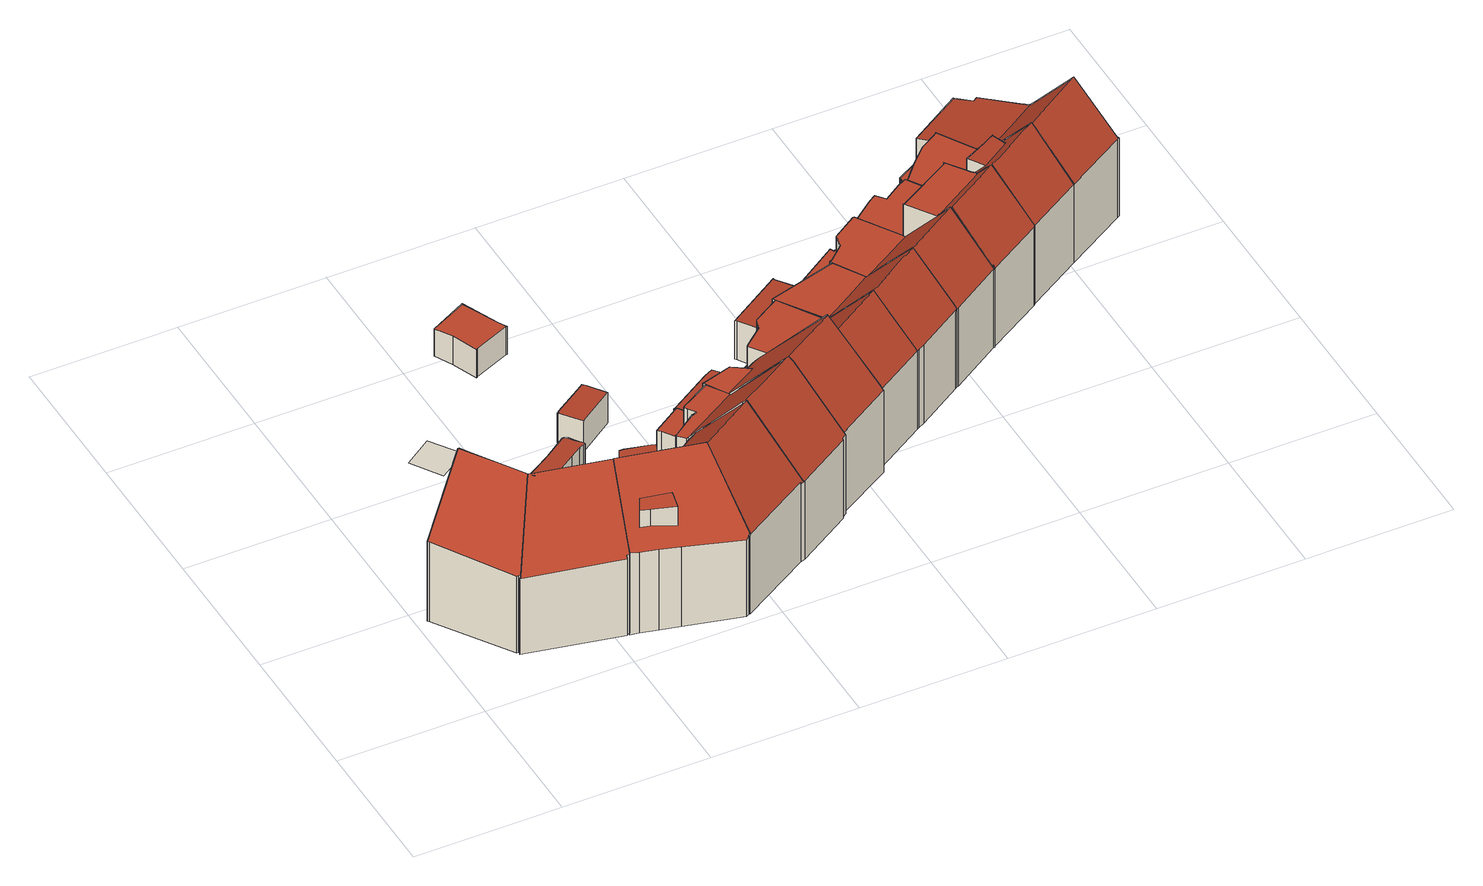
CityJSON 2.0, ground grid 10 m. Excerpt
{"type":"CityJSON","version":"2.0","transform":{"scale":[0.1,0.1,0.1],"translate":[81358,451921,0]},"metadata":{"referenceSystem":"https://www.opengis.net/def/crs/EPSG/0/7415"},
"CityObjects":{
"building1":{"type":"Building","attributes":{"dak_type":"slanted","data_area":67.43,"data_coverage":0.898,"geconstateerd":false,"gid":19392870,"h_dak_50p":8.93,"h_dak_70p":9.57,"h_dak_max":10.97,"h_dak_min":6.26,"h_maaiveld":0.258,"kas_warenhuis":false,"lod11_replace":false,"ondergronds_type":"above ground","oorspronkelijkbouwjaar":1929,"pw_actueel":"yes","pw_bron":"ahn3","reconstructie_methode":"tudelft3d-geoflow","reconstruction_skipped":false,"rmse_lod12":1.53,"rmse_lod13":1.44,"rmse_lod22":0.158,"rn":1,"status":"Pand in gebruik","t_run":135.83,"val3dity_codes_lod12":"[]","val3dity_codes_lod13":"[]","val3dity_codes_lod22":"[]"},"children":["building1-1"]},
"building1-1":{"type":"BuildingPart","parents":["building1"],"geometry":[{"type":"Solid","lod":"2.2","boundaries":[[[[0,1,2,3,4,5,6,7,8,9,10,11,12,13,14,15,16,17,18,19,20,21,22,23]],[[24,14,13,25]],[[26,6,5,27]],[[28,1,0,29]],[[30,2,1,28]],[[31,18,17,32,33]],[[32,17,16,34]],[[29,0,23,35]],[[34,16,15,36]],[[37,3,2,30,38]],[[33,32,39,40]],[[38,30,41]],[[27,5,4,42]],[[43,21,20,44]],[[45,22,21,43]],[[46,47,41]],[[48,9,8,49]],[[25,13,12,50]],[[40,39,51,52]],[[49,8,7,53]],[[53,7,6,26]],[[35,23,22,45]],[[52,51,47,46]],[[44,20,19,54]],[[54,19,18,31]],[[55,10,9,48]],[[42,4,3,37]],[[56,11,10,55]],[[50,12,11,56]],[[36,15,14,24]],[[41,57,58,53,26,27,42,37,38]],[[46,41,30,28,29,35,45,43]],[[43,44,54,31,33,40,52,46]],[[50,56,55,48,49,53,58,57,41,47,51,39,32,34,36,24,25]]]],"semantics":{"surfaces":[{"type":"GroundSurface"},{"type":"WallSurface","on_footprint_edge":true},{"type":"WallSurface","on_footprint_edge":false},{"type":"RoofSurface"}],"values":[[0,1,1,1,1,1,1,1,1,1,2,2,1,1,1,2,1,1,2,1,1,1,2,1,1,1,1,1,1,1,3,3,3,3]]}}]},
"building2":{"type":"Building","attributes":{"dak_type":"no points","data_area":0,"data_coverage":0,"geconstateerd":false,"gid":7563396,"h_maaiveld":0.412,"kas_warenhuis":false,"lod11_replace":false,"ondergronds_type":"above ground","oorspronkelijkbouwjaar":2010,"pw_actueel":"yes","pw_bron":"ahn3","reconstructie_methode":"tudelft3d-geoflow","reconstruction_skipped":true,"rn":1,"status":"Pand in gebruik","t_run":27.99},"geometry":[{"type":"MultiSurface","lod":"0","boundaries":[[[59,60,61,62]]]}]},
"building3":{"type":"Building","attributes":{"dak_type":"slanted","data_area":7.57,"data_coverage":0.853,"geconstateerd":false,"gid":8234837,"h_dak_50p":2.71,"h_dak_70p":2.74,"h_dak_max":4.76,"h_dak_min":2.64,"h_maaiveld":0.348,"kas_warenhuis":false,"lod11_replace":false,"ondergronds_type":"above ground","oorspronkelijkbouwjaar":1929,"pw_actueel":"yes","pw_bron":"ahn3","reconstructie_methode":"tudelft3d-geoflow","reconstruction_skipped":false,"rmse_lod12":0.523,"rmse_lod13":0.523,"rmse_lod22":0.532,"rn":1,"status":"Pand in gebruik","t_run":54.12,"val3dity_codes_lod12":"[]","val3dity_codes_lod13":"[]","val3dity_codes_lod22":"[]"},"children":["building3-1"]},
"building3-1":{"type":"BuildingPart","parents":["building3"],"geometry":[{"type":"Solid","lod":"2.2","boundaries":[[[[63,64,65,66,67,68,69,70,71,72,73,74,75,76,77,78]],[[79,78,77,80]],[[81,63,78,79]],[[82,64,63,81]],[[83,65,64,82]],[[84,76,75,85]],[[86,68,67,87]],[[85,75,74,88]],[[89,71,70,90]],[[91,72,71,89]],[[92,69,68,86]],[[90,70,69,92]],[[80,77,76,84]],[[87,67,66,93]],[[94,73,72,91]],[[93,66,65,83]],[[88,74,73,94]],[[88,94,91,89,90,92,86,87,93,83,82,81,79,80,84,85]]]],"semantics":{"surfaces":[{"type":"GroundSurface"},{"type":"WallSurface","on_footprint_edge":true},{"type":"RoofSurface"}],"values":[[0,1,1,1,1,1,1,1,1,1,1,1,1,1,1,1,1,2]]}}]},
"building4":{"type":"Building","attributes":{"dak_type":"slanted","data_area":70.1,"data_coverage":0.894,"geconstateerd":false,"gid":6162287,"h_dak_50p":8.9,"h_dak_70p":9.47,"h_dak_max":11.35,"h_dak_min":3.29,"h_maaiveld":0.193,"kas_warenhuis":false,"lod11_replace":false,"ondergronds_type":"above ground","oorspronkelijkbouwjaar":1929,"pw_actueel":"yes","pw_bron":"ahn3","reconstructie_methode":"tudelft3d-geoflow","reconstruction_skipped":false,"rmse_lod12":1.65,"rmse_lod13":1.43,"rmse_lod22":0.113,"rn":1,"status":"Pand in gebruik","t_run":174.39,"val3dity_codes_lod12":"[]","val3dity_codes_lod13":"[]","val3dity_codes_lod22":"[]"},"children":["building4-1"]},
"building4-1":{"type":"BuildingPart","parents":["building4"],"geometry":[{"type":"Solid","lod":"2.2","boundaries":[[[[95,96,97,98,99,100,101,102,103,104,105,106,107,108,109,110,111,112,113,114,115,116,117,118,119,120,121,122,123,124,125,126,127]],[[128,120,119,129]],[[130,124,123,43]],[[131,125,124,130]],[[132,109,108,133]],[[134,113,112,135]],[[136,113,134]],[[137,111,110,138]],[[139,126,125,131]],[[140,127,126,139]],[[141,142,143]],[[144,104,103,145]],[[146,147,148,149]],[[150,96,95,151]],[[43,123,122,152]],[[152,122,121,153]],[[153,121,120,128]],[[142,141,154,155]],[[151,95,127,140]],[[156,101,100,157]],[[158,145,103,102,159]],[[160,105,104,144]],[[161,106,105,160]],[[138,110,109,132]],[[135,112,111,137]],[[162,163,164,165]],[[159,102,101,156]],[[166,167,168,169]],[[170,161,167,166]],[[171,107,106,161,170]],[[133,108,107,171]],[[172,173,174,175]],[[175,174,176,177]],[[178,97,96,150]],[[179,180,173,172]],[[157,100,99,181]],[[182,183,184,185]],[[169,168,183,182]],[[186,187,188]],[[155,154,187,186]],[[189,118,117,190]],[[129,119,118,189]],[[191,116,115,192]],[[190,117,116,191]],[[192,115,114,147,146]],[[147,114,113,136]],[[185,184,145,158]],[[177,176,163,162]],[[165,164,193,194]],[[195,196,197,198]],[[198,197,199,200]],[[194,193,196,195]],[[200,199,180,179]],[[201,98,97,178]],[[181,99,98,201]],[[135,137,138,202,148,147,136,134]],[[168,167,161,160,144,145,184,183]],[[169,182,185,203,204,205,206,207,148,202,138,132,133,171,170,166]],[[155,186,188,143,142]],[[189,190,191,192,146,149,208,209,43,152,153,128,129],[187,154,141,143,188]],[[181,201,178,150,151,140,139,131,130,43,209,208,149,148,207,206,205,204,203,185,158,159,156,157],[199,197,196,193,164,163,176,174,173,180]],[[194,195,198,200,179,172,175,177,162,165]]]],"semantics":{"surfaces":[{"type":"GroundSurface"},{"type":"WallSurface","on_footprint_edge":true},{"type":"WallSurface","on_footprint_edge":false},{"type":"RoofSurface"}],"values":[[0,1,1,1,1,1,1,1,1,1,2,1,2,1,1,1,1,2,1,1,1,1,1,1,1,2,1,2,2,1,1,2,2,1,2,1,2,2,2,2,1,1,1,1,1,1,2,2,2,2,2,2,2,1,1,3,3,3,3,3,3,3]]}}]},
"building5":{"type":"Building","attributes":{"dak_type":"horizontal","data_area":5.06,"data_coverage":0.928,"geconstateerd":false,"gid":13087892,"h_dak_50p":2.66,"h_dak_70p":2.69,"h_dak_max":2.91,"h_dak_min":2.56,"h_maaiveld":0.348,"kas_warenhuis":false,"lod11_replace":false,"ondergronds_type":"above ground","oorspronkelijkbouwjaar":1929,"pw_actueel":"yes","pw_bron":"ahn3","reconstructie_methode":"tudelft3d-geoflow","reconstruction_skipped":false,"rmse_lod12":0.0581,"rmse_lod13":0.0584,"rmse_lod22":0.0344,"rn":1,"status":"Pand in gebruik","t_run":41.73,"val3dity_codes_lod12":"[]","val3dity_codes_lod13":"[]","val3dity_codes_lod22":"[]"},"children":["building5-1"]},
"building5-1":{"type":"BuildingPart","parents":["building5"],"geometry":[{"type":"Solid","lod":"2.2","boundaries":[[[[210,211,212,213,214,215,216,217]],[[218,215,214,219]],[[219,214,213,220]],[[221,212,211,222]],[[220,213,212,221]],[[223,216,215,218]],[[222,211,210,224]],[[225,217,216,223]],[[224,210,217,225]],[[225,223,218,219,220,221,222,224]]]],"semantics":{"surfaces":[{"type":"GroundSurface"},{"type":"WallSurface","on_footprint_edge":true},{"type":"RoofSurface"}],"values":[[0,1,1,1,1,1,1,1,1,2]]}}]},
"building6":{"type":"Building","attributes":{"dak_type":"horizontal","data_area":3.43,"data_coverage":0.375,"geconstateerd":false,"gid":8239303,"h_dak_50p":2.6,"h_dak_70p":2.61,"h_dak_max":2.64,"h_dak_min":2.52,"h_maaiveld":0.37,"kas_warenhuis":false,"lod11_replace":false,"ondergronds_type":"above ground","oorspronkelijkbouwjaar":1929,"pw_actueel":"yes","pw_bron":"ahn3","reconstructie_methode":"tudelft3d-geoflow","reconstruction_skipped":false,"rmse_lod12":0.0362,"rmse_lod13":0.0359,"rmse_lod22":0.0343,"rn":1,"status":"Pand in gebruik","t_run":30.52,"val3dity_codes_lod12":"[]","val3dity_codes_lod13":"[]","val3dity_codes_lod22":"[]"},"children":["building6-1"]},
"building6-1":{"type":"BuildingPart","parents":["building6"],"geometry":[{"type":"Solid","lod":"2.2","boundaries":[[[[226,227,228,229,230,231,232,233]],[[234,229,228,235]],[[236,226,233,237]],[[238,230,229,234]],[[237,233,232,239]],[[240,231,230,238]],[[235,228,227,241]],[[241,227,226,236]],[[239,232,231,240]],[[241,236,237,239,240,238,234,235]]]],"semantics":{"surfaces":[{"type":"GroundSurface"},{"type":"WallSurface","on_footprint_edge":true},{"type":"RoofSurface"}],"values":[[0,1,1,1,1,1,1,1,1,2]]}}]},
"building7":{"type":"Building","attributes":{"dak_type":"slanted","data_area":46.06,"data_coverage":0.916,"geconstateerd":false,"gid":9074661,"h_dak_50p":7.92,"h_dak_70p":9.2,"h_dak_max":11.18,"h_dak_min":3.34,"h_maaiveld":0.191,"kas_warenhuis":false,"lod11_replace":false,"ondergronds_type":"above ground","oorspronkelijkbouwjaar":1929,"pw_actueel":"yes","pw_bron":"ahn3","reconstructie_methode":"tudelft3d-geoflow","reconstruction_skipped":false,"rmse_lod12":2.42,"rmse_lod13":2.72,"rmse_lod22":0.0573,"rn":1,"status":"Pand in gebruik","t_run":111.37,"val3dity_codes_lod12":"[]","val3dity_codes_lod13":"[]","val3dity_codes_lod22":"[]"},"children":["building7-1"]},
"building7-1":{"type":"BuildingPart","parents":["building7"],"geometry":[{"type":"MultiSurface","lod":"2.2","boundaries":[[[242,243,244,245,246,247,248,249,250,251,252,253,254,255,256,257,258,259,260,261,112,262,110,263,264,265,243]],[[135,112,261,266]],[[267,249,248,268]],[[269,251,250,270]],[[271,252,251,269]],[[272,260,259,273]],[[138,110,262,274]],[[275,242,243,276]],[[277,263,110,138]],[[278,255,254,279]],[[280,264,263,277]],[[279,254,253,281]],[[281,253,252,271]],[[273,259,258,282]],[[283,278,284,285]],[[282,258,257,286]],[[266,261,260,272]],[[287,268,248,247,288]],[[285,284,268,287]],[[289,256,255,278,283]],[[290,246,245,291]],[[288,247,246,290]],[[292,244,243,276]],[[270,250,249,267]],[[274,262,112,135]],[[291,245,244,292]],[[286,257,256,289]],[[293,265,264,280]],[[276,243,265,293]],[[273,282,286,294,295,296,138,274,135,266,272]],[[268,284,278,279,281,271,269,270,267]],[[286,289,297,298,299,280,277,138,296,295,294]],[[275,276,293,280,299,298,297,289,283,285,287,288,290,291,292,276]]],"semantics":{"surfaces":[{"type":"GroundSurface"},{"type":"WallSurface","on_footprint_edge":true},{"type":"WallSurface","on_footprint_edge":false},{"type":"RoofSurface"}],"values":[0,1,1,1,1,1,1,1,1,1,1,1,1,1,2,1,1,1,2,1,1,1,1,1,1,1,1,1,1,3,3,3,3]}}]},
"building8":{"type":"Building","attributes":{"dak_type":"slanted","data_area":46.19,"data_coverage":0.878,"geconstateerd":false,"gid":17520226,"h_dak_50p":7.23,"h_dak_70p":8.94,"h_dak_max":10.93,"h_dak_min":3.18,"h_maaiveld":0.199,"kas_warenhuis":false,"lod11_replace":false,"ondergronds_type":"above ground","oorspronkelijkbouwjaar":1929,"pw_actueel":"yes","pw_bron":"ahn3","reconstructie_methode":"tudelft3d-geoflow","reconstruction_skipped":false,"rmse_lod12":3.06,"rmse_lod13":4.63,"rmse_lod22":0.132,"rn":1,"status":"Pand in gebruik","t_run":101.95,"val3dity_codes_lod12":"[]","val3dity_codes_lod13":"[]","val3dity_codes_lod22":"[]"},"children":["building8-1"]},
"building8-1":{"type":"BuildingPart","parents":["building8"],"geometry":[{"type":"Solid","lod":"2.2","boundaries":[[[[300,301,302,303,304,305,257,306,307,308,309,253,310,311,312,313,314,315,316,317]],[[318,310,253,319]],[[320,313,312,321]],[[322,304,303,323]],[[324,311,310,318]],[[325,315,314,326]],[[327,328,309,308,329]],[[286,257,305,330]],[[331,332,333,334,335]],[[329,308,307,336]],[[337,317,316,338,339]],[[340,300,317,337]],[[335,334,328,327]],[[326,314,313,320]],[[332,331,341]],[[342,343,333,332]],[[323,303,302,344]],[[345,306,257,286]],[[338,316,315,325]],[[339,338,343,342]],[[336,307,306,345]],[[344,302,301,346]],[[330,305,304,322]],[[319,253,309,328]],[[321,312,311,324]],[[346,301,300,340]],[[347,341,331,335,327,329]],[[336,345,286,348,346,340,337,339,342,332,341,347,329]],[[346,348,286,330,322,323,344]],[[320,321,324,318,319,328,334,333,343,338,325,326]]]],"semantics":{"surfaces":[{"type":"GroundSurface"},{"type":"WallSurface","on_footprint_edge":true},{"type":"WallSurface","on_footprint_edge":false},{"type":"RoofSurface"}],"values":[[0,1,1,1,1,1,1,1,2,1,1,1,2,1,2,2,1,1,1,2,1,1,1,1,1,1,3,3,3,3]]}}]},
"building9":{"type":"Building","attributes":{"dak_type":"slanted","data_area":38.95,"data_coverage":0.875,"geconstateerd":false,"gid":6289164,"h_dak_50p":7.04,"h_dak_70p":8.14,"h_dak_max":9.83,"h_dak_min":3.31,"h_maaiveld":0.181,"kas_warenhuis":false,"lod11_replace":false,"ondergronds_type":"above ground","oorspronkelijkbouwjaar":1929,"pw_actueel":"yes","pw_bron":"ahn3","reconstructie_methode":"tudelft3d-geoflow","reconstruction_skipped":false,"rmse_lod12":1.61,"rmse_lod13":4.11,"rmse_lod22":0.0306,"rn":1,"status":"Pand in gebruik","t_run":83.9,"val3dity_codes_lod12":"[]","val3dity_codes_lod13":"[]","val3dity_codes_lod22":"[]"},"children":["building9-1"]},
"building9-1":{"type":"BuildingPart","parents":["building9"],"geometry":[{"type":"Solid","lod":"2.2","boundaries":[[[[349,350,351,352,353,354,302,355,356,357,358,315,359,360,361,362]],[[363,315,358,364]],[[365,366,364,367]],[[368,302,354,369]],[[369,354,353,370]],[[371,356,355,372]],[[372,355,302,368]],[[370,353,352,373]],[[367,364,358,357,374]],[[374,357,356,371]],[[375,349,362,376]],[[377,351,350,378]],[[373,352,351,377]],[[378,350,349,375]],[[376,362,361,379]],[[380,381,366,365]],[[382,383,381,380]],[[379,361,360,384,385]],[[386,359,315,363]],[[385,384,383,382]],[[384,360,359,386]],[[387,388,378,375,389,390,391,374,371]],[[378,388,387,371,372,368,369,370,373,377]],[[385,382,380,365,367,374,391,390,389,375,376,379]],[[384,386,363,364,366,381,383]]]],"semantics":{"surfaces":[{"type":"GroundSurface"},{"type":"WallSurface","on_footprint_edge":true},{"type":"WallSurface","on_footprint_edge":false},{"type":"RoofSurface"}],"values":[[0,1,2,1,1,1,1,1,1,1,1,1,1,1,1,2,2,1,1,2,1,3,3,3,3]]}}]},
"building10":{"type":"Building","attributes":{"dak_type":"slanted","data_area":53.22,"data_coverage":0.904,"geconstateerd":false,"gid":19386262,"h_dak_50p":6.12,"h_dak_70p":7.7,"h_dak_max":9.84,"h_dak_min":3.12,"h_maaiveld":0.204,"kas_warenhuis":false,"lod11_replace":false,"ondergronds_type":"above ground","oorspronkelijkbouwjaar":1929,"pw_actueel":"yes","pw_bron":"ahn3","reconstructie_methode":"tudelft3d-geoflow","reconstruction_skipped":false,"rmse_lod12":2.63,"rmse_lod13":1.55,"rmse_lod22":0.0989,"rn":1,"status":"Pand in gebruik","t_run":126.5,"val3dity_codes_lod12":"[]","val3dity_codes_lod13":"[]","val3dity_codes_lod22":"[]"},"children":["building10-1"]},
"building10-1":{"type":"BuildingPart","parents":["building10"],"geometry":[{"type":"Solid","lod":"2.2","boundaries":[[[[392,393,394,395,396,397,398,399,400,401,402,403,404,405,406,407,408,409,410,411,412,353,350,413,414]],[[415,412,411,416]],[[417,418,395,394,419]],[[378,350,353,370]],[[420,402,401,421]],[[422,420,423,424]],[[425,408,407,426]],[[427,410,409,428]],[[429,413,350,378]],[[416,411,410,427]],[[426,407,406,430]],[[431,403,402,420,422]],[[432,398,397,433]],[[434,399,398,432]],[[435,400,399,434]],[[421,401,400,435]],[[433,397,396,436]],[[370,353,412,415]],[[428,409,408,425]],[[437,414,413,429]],[[438,405,404,439]],[[439,404,403,431]],[[430,406,405,438]],[[419,394,393,440]],[[441,392,414,437]],[[424,423,418,417]],[[440,393,392,441]],[[436,396,395,418]],[[442,443,444,445,446,447,448,378,370,415,416,427,428,425,426,430,449]],[[446,445,444,443,442,449,430,438,439,431,450,451,452,453,454,455,419,440,441,437,429,378,448,447]],[[455,454,453,452,451,450,431,422,424,417,419]],[[418,423,420,421,435,434,432,433,436]]]],"semantics":{"surfaces":[{"type":"GroundSurface"},{"type":"WallSurface","on_footprint_edge":true},{"type":"WallSurface","on_footprint_edge":false},{"type":"RoofSurface"}],"values":[[0,1,1,1,1,2,1,1,1,1,1,1,1,1,1,1,1,1,1,1,1,1,1,1,1,2,1,1,3,3,3,3]]}}]},
"building11":{"type":"Building","attributes":{"dak_type":"slanted","data_area":41.38,"data_coverage":0.831,"geconstateerd":false,"gid":13086089,"h_dak_50p":6.54,"h_dak_70p":8.15,"h_dak_max":9.84,"h_dak_min":2.84,"h_maaiveld":0.236,"kas_warenhuis":false,"lod11_replace":false,"ondergronds_type":"above ground","oorspronkelijkbouwjaar":1929,"pw_actueel":"yes","pw_bron":"ahn3","reconstructie_methode":"tudelft3d-geoflow","reconstruction_skipped":false,"rmse_lod12":2.36,"rmse_lod13":1.65,"rmse_lod22":0.167,"rn":1,"status":"Pand in gebruik","t_run":110.26,"val3dity_codes_lod12":"[]","val3dity_codes_lod13":"[]","val3dity_codes_lod22":"[]"},"children":["building11-1"]},
"building11-1":{"type":"BuildingPart","parents":["building11"],"geometry":[{"type":"Solid","lod":"2.2","boundaries":[[[[456,457,409,458,406,405,403,459,460,461,462,401,463,464,465,466,467,468,469,470,471,472]],[[473,463,401,474]],[[474,401,462,475]],[[476,466,465,477]],[[478,479,480,481]],[[482,405,406,430]],[[479,467,466,476]],[[475,462,461,483]],[[484,470,469,485]],[[486,471,470,484]],[[487,468,467,479,478]],[[485,469,468,487]],[[488,458,409,428]],[[430,406,458,488]],[[489,490,491,492]],[[493,472,471,486]],[[494,495,490,489]],[[428,409,457,496]],[[497,459,403,431]],[[483,461,460,498]],[[499,498,460,459,497]],[[500,456,472,493]],[[496,457,456,500]],[[492,491,498,499]],[[431,403,405,482]],[[501,464,463,473]],[[477,465,464,501]],[[481,480,495,494]],[[497,431,502,503,487,478,481,494,489,492,499]],[[504,505,430,488,428,496,500,493,486,484]],[[503,502,431,482,430,505,504,484,485,487]],[[475,483,498,491,490,495,480,479,476,477,501,473,474]]]],"semantics":{"surfaces":[{"type":"GroundSurface"},{"type":"WallSurface","on_footprint_edge":true},{"type":"WallSurface","on_footprint_edge":false},{"type":"RoofSurface"}],"values":[[0,1,1,1,2,1,1,1,1,1,1,1,1,1,2,1,2,1,1,1,1,1,1,2,1,1,1,2,3,3,3,3]]}}]},
"building12":{"type":"Building","attributes":{"dak_type":"slanted","data_area":39.92,"data_coverage":0.784,"geconstateerd":false,"gid":8991815,"h_dak_50p":7.42,"h_dak_70p":8.65,"h_dak_max":9.85,"h_dak_min":0.902,"h_maaiveld":0.208,"kas_warenhuis":false,"lod11_replace":false,"ondergronds_type":"above ground","oorspronkelijkbouwjaar":1929,"pw_actueel":"yes","pw_bron":"ahn3","reconstructie_methode":"tudelft3d-geoflow","reconstruction_skipped":false,"rmse_lod12":2.66,"rmse_lod13":1.58,"rmse_lod22":0.272,"rn":1,"status":"Pand in gebruik","t_run":108.24,"val3dity_codes_lod12":"[]","val3dity_codes_lod13":"[]","val3dity_codes_lod22":"[]"},"children":["building12-1"]},
"building12-1":{"type":"BuildingPart","parents":["building12"],"geometry":[{"type":"Solid","lod":"2.2","boundaries":[[[[506,507,508,509,510,511,512,513,514,515,516,517,518,519,520,521,522,466,523,524,525,526,527,528]],[[529,526,525,530]],[[531,522,521,532]],[[533,513,512,534]],[[535,520,519,536]],[[537,506,528,538,539]],[[540,516,515,541]],[[542,524,523,543]],[[544,545,546,547]],[[548,549,550,551]],[[552,536,519,518,553]],[[553,518,517,554]],[[530,525,524,542]],[[555,527,526,529]],[[556,557,558,559]],[[539,538,560,561]],[[538,528,527,555]],[[562,511,510,563]],[[564,509,508,565]],[[565,508,507,566]],[[563,510,509,564]],[[567,514,513,533]],[[541,515,514,567]],[[534,512,511,562]],[[547,546,536,552]],[[554,517,516,540]],[[543,523,466,568]],[[568,466,522,531]],[[551,550,532,569]],[[569,532,521,520,535]],[[559,558,549,548]],[[561,560,557,556]],[[566,507,506,537,570]],[[570,537,545,544]],[[571,572,573,574,565,566,570,544,547,552,553,575]],[[562,563,576,577,578,540,541,567,533,534]],[[553,554,540,578,577,576,563,564,565,574,573,572,571,575]],[[556,559,548,551,569,535,536,546,545,537,539,561]],[[558,557,560,538,555,529,530,542,543,568,531,532,550,549]]]],"semantics":{"surfaces":[{"type":"GroundSurface"},{"type":"WallSurface","on_footprint_edge":true},{"type":"WallSurface","on_footprint_edge":false},{"type":"RoofSurface"}],"values":[[0,1,1,1,1,1,1,1,2,2,1,1,1,1,2,2,1,1,1,1,1,1,1,1,2,1,1,1,2,1,2,2,1,2,3,3,3,3,3]]}}]},
"building13":{"type":"Building","attributes":{"dak_type":"slanted","data_area":42.17,"data_coverage":0.891,"geconstateerd":false,"gid":13085926,"h_dak_50p":6.82,"h_dak_70p":8.36,"h_dak_max":9.89,"h_dak_min":3.23,"h_maaiveld":0.194,"kas_warenhuis":false,"lod11_replace":false,"ondergronds_type":"above ground","oorspronkelijkbouwjaar":1929,"pw_actueel":"yes","pw_bron":"ahn3","reconstructie_methode":"tudelft3d-geoflow","reconstruction_skipped":false,"rmse_lod12":2.05,"rmse_lod13":1.74,"rmse_lod22":0.0321,"rn":1,"status":"Pand in gebruik","t_run":104.32,"val3dity_codes_lod12":"[]","val3dity_codes_lod13":"[]","val3dity_codes_lod22":"[]"},"children":["building13-1"]},
"building13-1":{"type":"BuildingPart","parents":["building13"],"geometry":[{"type":"MultiSurface","lod":"2.2","boundaries":[[[579,580,511,581,510,582,583,584,585,586,587,588,589,590,591,592,593,594,595,596,597,598,599,600,601,602,603,604]],[[605,589,588,606]],[[607,608,609]],[[610,581,511,562]],[[563,510,581,610]],[[606,588,587,611]],[[612,582,510,563]],[[613,590,589,605]],[[614,599,598,615]],[[616,600,599,614]],[[617,618,619]],[[620,621,622,623]],[[562,511,580,624]],[[624,580,625]],[[625,580,579,626]],[[626,579,604,627]],[[611,587,586,628]],[[629,628,586,585,630]],[[631,632,628,629]],[[633,634,621,620]],[[635,596,595,636]],[[637,638,634,633]],[[615,598,597,639]],[[639,597,596,635]],[[630,585,584,640]],[[627,604,603,641]],[[642,601,600,616,643]],[[643,616,638,637]],[[611,587,644]],[[623,622,632,631]],[[645,646,618,617]],[[647,583,582,612]],[[640,584,583,647]],[[648,649,646,645]],[[650,591,590,613]],[[651,592,591,650]],[[652,593,592,651]],[[653,594,593,652]],[[608,607,649,648]],[[641,603,602,654]],[[654,602,601,642]],[[636,595,594,653]],[[625,626,655,656,657,658,659,563,610,562,624]],[[627,641,654,642,660,661,662,663,664,630,640,647,612,563,659,658,657,656,655,626],[649,607,609,619,618,646]],[[621,634,638,616,614,615,639,635,636,653,652,651,650,613,605,606,611,644,611,628,632,622]],[[608,648,645,617,619,609]],[[661,660,642,643,637,633,620,623,631,629,630,664,663,662]]],"semantics":{"surfaces":[{"type":"GroundSurface"},{"type":"WallSurface","on_footprint_edge":true},{"type":"WallSurface","on_footprint_edge":false},{"type":"RoofSurface"}],"values":[0,1,2,1,1,1,1,1,1,1,2,2,1,1,1,1,1,1,2,2,1,2,1,1,1,1,1,2,1,2,2,1,1,2,1,1,1,1,2,1,1,1,3,3,3,3,3]}}]},
"building14":{"type":"Building","attributes":{"dak_type":"slanted","data_area":31.54,"data_coverage":0.576,"geconstateerd":false,"gid":6169853,"h_dak_50p":7.85,"h_dak_70p":8.65,"h_dak_max":9.86,"h_dak_min":6.1,"h_maaiveld":0.205,"kas_warenhuis":false,"lod11_replace":false,"ondergronds_type":"above ground","oorspronkelijkbouwjaar":1929,"pw_actueel":"yes","pw_bron":"ahn3","reconstructie_methode":"tudelft3d-geoflow","reconstruction_skipped":false,"rmse_lod12":1.34,"rmse_lod13":1.46,"rmse_lod22":0.0386,"rn":1,"status":"Pand in gebruik","t_run":71.93,"val3dity_codes_lod12":"[]","val3dity_codes_lod13":"[]","val3dity_codes_lod22":"[]"},"children":["building14-1"]},
"building14-1":{"type":"BuildingPart","parents":["building14"],"geometry":[{"type":"Solid","lod":"2.2","boundaries":[[[[665,666,667,668,669,670,671,672,580,579,673,674,675,597,676,677]],[[678,677,676,679]],[[680,665,677,678]],[[624,580,672,681]],[[679,676,597,682]],[[626,579,580,625]],[[683,670,669,684]],[[681,672,671,685]],[[625,580,624]],[[686,668,667,687]],[[682,597,675,688]],[[688,675,674,689]],[[689,674,673,690]],[[690,673,579,626]],[[684,669,668,686]],[[687,667,666,691]],[[685,671,670,683]],[[691,666,665,680]],[[685,683,684,692,626,625,624,681]],[[693,694,687,691,680,678,679,682,688,689,695]],[[692,684,686,687,694,693,695,689,690,626]]]],"semantics":{"surfaces":[{"type":"GroundSurface"},{"type":"WallSurface","on_footprint_edge":true},{"type":"RoofSurface"}],"values":[[0,1,1,1,1,1,1,1,1,1,1,1,1,1,1,1,1,1,2,2,2]]}}]}
},
"vertices":[
[106,20,3],[41,34,3],[42,35,3],[41,36,3],[40,36,3],[7,86,3],[6,87,3],[38,109,3],[45,113,3],[53,118,3],[59,122,3],[63,125,3],[67,127,3],[68,128,3],[73,121,3],[72,120,3],[86,99,3],[90,98,3],[124,90,3],[123,86,3],[120,75,3],[116,58,3],[108,21,3],[106,21,3],[73,121,68],[68,128,68],[6,87,65],[7,86,65],[41,34,62],[106,20,63],[42,35,63],[124,90,71],[90,98,66],[90,98,70],[86,99,70],[106,21,65],[72,120,70],[41,36,63],[42,35,64],[88,96,70],[88,96,73],[65,70,108],[40,36,63],[116,58,109],[120,75,88],[108,21,65],[69,69,108],[69,69,106],[53,118,89],[45,113,100],[67,127,70],[79,83,86],[79,83,89],[38,109,109],[123,86,76],[59,122,81],[63,125,75],[42,104,109],[39,109,109],
[78,205,0],[98,218,0],[84,238,0],[65,225,0],
[96,142,3],[93,144,3],[127,165,3],[143,176,3],[144,176,3],[146,174,3],[148,170,3],[152,165,3],[152,164,3],[151,164,3],[147,161,3],[139,156,3],[104,133,3],[103,132,3],[102,134,3],[95,142,3],[95,142,27],[102,134,28],[96,142,27],[93,144,27],[127,165,26],[103,132,28],[104,133,28],[146,174,27],[144,176,26],[139,156,28],[152,164,27],[152,165,27],[151,164,27],[148,170,27],[143,176,26],[147,161,28],
[126,91,2],[135,88,2],[137,88,2],[153,84,2],[153,87,2],[159,85,2],[163,84,2],[164,85,2],[165,86,2],[183,98,2],[191,103,2],[193,100,2],[196,95,2],[197,93,2],[203,84,2],[212,69,2],[232,35,2],[233,35,2],[230,34,2],[181,5,2],[180,5,2],[178,4,2],[139,14,2],[126,17,2],[114,20,2],[108,21,2],[110,31,2],[112,42,2],[116,58,2],[120,75,2],[121,79,2],[123,85,2],[124,91,2],[108,21,66],[114,20,65],[120,75,89],[121,79,83],[203,84,89],[197,93,77],[230,34,63],[233,35,63],[230,34,64],[232,35,64],[212,69,109],[123,85,76],[124,91,69],[119,29,76],[119,29,89],[124,39,89],[183,98,33],[165,86,33],[181,5,65],[181,5,64],[173,46,108],[173,46,109],[135,88,70],[126,91,69],[112,42,89],[110,31,77],[125,27,76],[125,27,89],[163,84,67],[159,85,67],[165,86,65],[164,85,66],[191,103,33],[193,100,33],[134,72,89],[134,72,88],[152,68,88],[152,68,89],[193,99,68],[193,99,33],[186,95,33],[186,95,69],[193,100,68],[196,95,75],[133,83,90],[133,83,76],[130,77,83],[130,77,90],[135,76,83],[135,76,90],[137,88,70],[136,83,90],[136,83,76],[153,87,67],[169,81,71],[169,81,33],[166,82,33],[166,82,69],[141,22,89],[141,22,74],[144,35,89],[126,17,65],[139,14,64],[178,4,62],[180,5,64],[152,69,88],[152,69,89],[153,72,89],[153,72,83],[156,79,75],[156,79,89],[153,80,75],[153,80,89],[153,84,70],[210,68,109],[166,81,71],[166,80,72],[167,77,75],[167,74,78],[169,64,89],[172,46,109],[117,58,109],
[161,183,3],[151,198,3],[152,198,3],[152,199,3],[175,214,3],[176,215,3],[178,213,3],[186,200,3],[176,215,26],[175,214,26],[152,199,26],[152,198,26],[151,198,26],[178,213,26],[161,183,27],[186,200,27],
[136,273,4],[135,272,4],[128,290,4],[122,302,4],[147,314,4],[158,289,4],[161,283,4],[160,283,4],[122,302,25],[128,290,26],[136,273,26],[160,283,26],[147,314,26],[161,283,26],[158,289,26],[135,272,26],
[186,112,2],[187,112,2],[203,123,2],[204,123,2],[206,124,2],[203,130,2],[202,132,2],[202,134,2],[194,146,2],[192,148,2],[212,161,2],[213,160,2],[220,148,2],[223,144,2],[232,129,2],[253,94,2],[255,92,2],[274,61,2],[271,59,2],[271,58,2],[232,36,2],[210,71,2],[190,105,2],[186,111,2],[271,58,63],[202,134,34],[202,132,34],[192,148,34],[194,146,34],[212,161,34],[271,59,64],[274,61,64],[232,36,64],[186,112,60],[187,112,60],[210,71,107],[223,144,34],[220,148,34],[190,105,61],[213,160,34],[255,92,106],[223,144,61],[203,133,34],[203,133,60],[253,94,109],[202,132,60],[203,130,60],[232,129,61],[206,124,61],[204,123,61],[203,123,61],[186,111,60],[251,93,109],[228,79,109],[212,70,109],[231,129,61],[204,113,61],[191,105,61],
[279,136,2],[291,118,2],[311,88,2],[312,86,2],[312,85,2],[273,62,2],[251,97,2],[242,113,2],[231,130,2],[222,146,2],[211,163,2],[213,164,2],[242,182,2],[248,185,2],[251,181,2],[257,171,2],[265,158,2],[269,153,2],[211,163,32],[213,160,32],[248,185,32],[242,182,32],[312,85,66],[312,86,66],[213,164,32],[257,171,33],[251,181,32],[222,146,61],[222,146,33],[231,130,61],[273,62,65],[243,152,61],[243,152,47],[243,152,33],[223,146,33],[223,146,61],[242,113,84],[269,153,61],[265,158,34],[265,158,54],[279,136,84],[255,144,61],[261,157,53],[261,157,34],[311,88,69],[251,97,105],[291,118,109],[232,131,61],[291,117,109],
[315,164,2],[332,137,2],[338,127,2],[348,112,2],[348,111,2],[312,89,2],[310,89,2],[294,114,2],[277,141,2],[261,164,2],[258,171,2],[278,184,2],[296,195,2],[297,194,2],[257,171,34],[261,164,34],[262,165,61],[262,165,34],[261,164,61],[311,88,63],[312,89,63],[348,111,63],[294,114,98],[310,89,64],[348,112,64],[277,141,61],[315,164,61],[297,194,60],[338,127,85],[332,137,98],[296,195,60],[275,176,61],[275,176,33],[276,179,61],[276,179,33],[278,184,33],[278,184,60],[258,171,34],[297,115,98],[331,136,98],[314,164,61],[312,162,61],[278,142,61],
[321,154,2],[318,160,2],[315,165,2],[295,197,2],[294,199,2],[282,218,2],[281,219,2],[320,244,2],[320,243,2],[328,231,2],[342,209,2],[354,188,2],[361,177,2],[365,171,2],[371,161,2],[372,159,2],[386,137,2],[387,135,2],[386,134,2],[354,114,2],[350,112,2],[330,139,2],[326,147,2],[350,112,63],[354,114,63],[295,197,60],[295,197,33],[315,165,61],[342,209,33],[328,231,32],[342,209,61],[341,209,33],[341,209,61],[386,137,66],[372,159,96],[386,134,63],[387,135,63],[330,139,94],[371,161,98],[354,188,61],[281,219,32],[282,218,32],[320,244,31],[320,243,31],[294,199,33],[326,147,84],[365,171,85],[361,177,77],[318,160,67],[321,154,75],[364,156,98],[363,156,98],[356,152,98],[349,147,98],[335,138,98],[334,138,98],[333,137,98],[370,160,98],[353,188,61],[345,183,61],[337,178,61],[326,171,61],[319,167,61],[316,165,61],
[423,157,2],[388,135,2],[386,136,2],[343,207,2],[341,211,2],[336,219,2],[329,230,2],[329,232,2],[364,255,2],[365,252,2],[366,253,2],[373,241,2],[392,211,2],[402,194,2],[408,184,2],[424,158,2],[424,157,2],[329,232,29],[328,231,29],[329,230,29],[366,253,29],[365,252,29],[373,241,61],[373,241,29],[372,241,29],[372,241,61],[365,171,84],[336,219,29],[408,184,98],[402,194,84],[424,158,63],[392,211,61],[386,136,64],[353,221,61],[353,221,30],[343,212,30],[343,212,61],[424,157,63],[355,230,61],[355,230,29],[388,135,63],[343,207,61],[341,211,30],[341,211,61],[423,157,63],[364,255,29],[355,189,61],[391,210,61],[407,183,98],[372,161,98],
[430,235,2],[440,219,2],[443,216,2],[446,211,2],[448,207,2],[464,182,2],[463,181,2],[425,158,2],[424,159,2],[423,159,2],[409,183,2],[407,185,2],[403,192,2],[391,212,2],[378,233,2],[374,239,2],[367,251,2],[370,255,2],[402,274,2],[405,276,2],[406,274,2],[411,266,2],[416,258,2],[406,274,26],[405,276,26],[367,251,26],[374,239,29],[425,158,63],[463,181,63],[378,233,61],[391,212,61],[430,235,61],[416,258,31],[416,258,61],[409,183,98],[423,159,65],[402,274,26],[370,255,25],[430,234,86],[430,234,61],[392,212,61],[392,212,86],[393,253,61],[393,253,29],[388,250,29],[388,250,61],[391,212,86],[403,192,87],[407,185,95],[411,266,29],[410,255,61],[410,255,31],[398,247,31],[398,247,61],[414,257,31],[414,257,61],[464,182,63],[448,207,98],[446,211,94],[443,216,87],[440,219,87],[424,159,65],[366,253,25],[374,239,61],[430,235,86],[406,193,87],[439,213,87],[442,215,87],[442,216,87],[405,193,87],[447,207,98],[435,199,98],[410,184,98],
[487,231,2],[502,205,2],[463,183,2],[443,215,2],[436,226,2],[434,229,2],[431,235,2],[417,257,2],[413,263,2],[414,264,2],[415,264,2],[428,275,2],[428,277,2],[432,279,2],[428,284,2],[429,288,2],[429,290,2],[444,299,2],[445,300,2],[450,291,2],[451,290,2],[452,288,2],[470,258,2],[476,248,2],[477,246,2],[482,239,2],[415,264,34],[414,264,34],[467,242,76],[467,242,87],[470,232,88],[463,183,64],[413,263,34],[443,215,88],[428,275,34],[451,290,32],[450,291,32],[452,288,32],[443,230,88],[443,230,73],[450,219,88],[427,268,61],[427,268,34],[419,259,34],[419,259,61],[502,205,63],[502,205,64],[487,231,98],[482,239,87],[417,257,34],[417,257,61],[431,235,61],[418,258,61],[418,258,34],[439,280,61],[439,280,33],[444,299,32],[429,290,33],[451,287,61],[451,287,32],[445,300,32],[434,229,69],[477,246,78],[470,258,61],[452,288,61],[413,263,35],[460,239,87],[460,239,74],[436,226,73],[467,243,87],[467,243,75],[428,277,33],[432,279,33],[428,284,33],[429,288,33],[476,248,75],[486,230,98],[478,226,98],[472,222,98],[455,211,98],[449,208,98],[469,258,61],[464,255,61],[460,253,61],[437,238,61],[432,235,61],
[493,314,2],[509,289,2],[513,283,2],[515,279,2],[529,257,2],[545,232,2],[546,231,2],[544,230,2],[472,255,2],[471,257,2],[466,265,2],[482,323,2],[490,312,2],[490,312,53],[482,323,50],[493,314,53],[544,230,63],[445,300,50],[545,232,64],[529,257,98],[546,231,63],[515,279,68],[513,283,63],[466,265,61],[471,257,63],[472,255,66],[509,289,61],[488,231,98],[473,258,63],[485,265,63],[472,257,63]
]}
